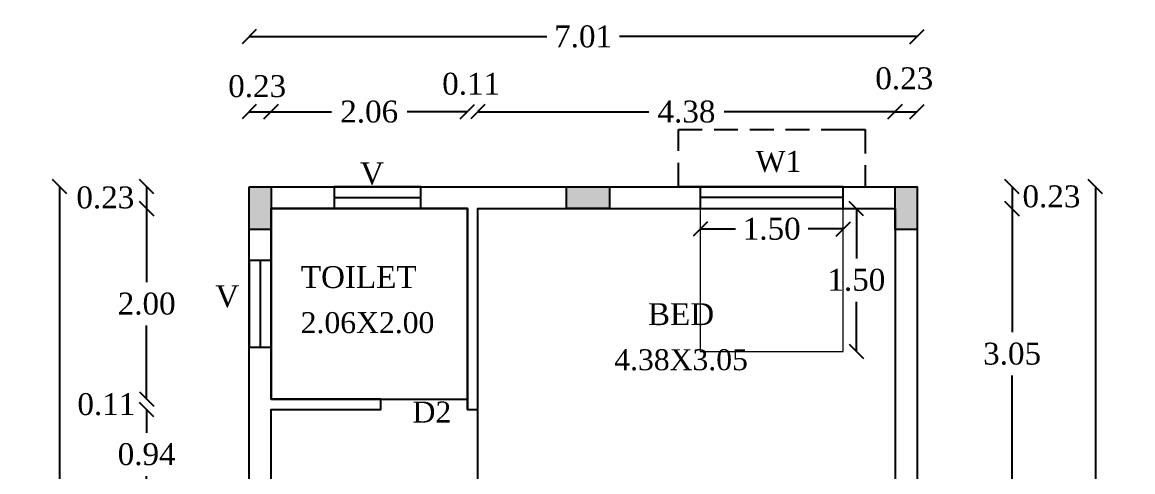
# Model space of a CAD drawing. Header units: metres. Extents: x 7608 to 7792, y -2400 to -2275.
# Drawn here: x 7691.84 to 7703.49, y -2303.55 to -2298.83 of the extents above; entities that cross this region are included whole.
import ezdxf

# ---------------------------------------------------------------- set-up
doc = ezdxf.new("R2010")
doc.units = ezdxf.units.M
doc.header["$MEASUREMENT"] = 0
doc.linetypes.add('HIDDEN', pattern=[0.375, 0.25, -0.125])
for name, color, linetype in [('BLK_1_FLR_3_REGULAR_ROOM_9', 117, 'Continuous'), ('BLK_1_FLR_3_UNITFA_1', 7, 'Continuous'), ('BLK_1_FLR_3_WC_BATH', 223, 'Continuous'), ('BLK_1_FLR_4_BLT_UP_AREA', 7, 'Continuous'), ('BLK_1_FLR_4_CARPET_AREA', 10, 'Continuous'), ('BLK_1_FLR_4_ROOF_AREA', 7, 'Continuous')]:
    doc.layers.add(name, color=color, linetype=linetype)
doc.layers.add('BLK_1_FLR_3_ROOM_1_LIGHT_VENTILATION_1', color=232, linetype='Continuous', lineweight=0)
doc.styles.add('Isa-', font='times.ttf')
doc.styles.add('STYLE2', font='times.ttf')
doc.dimstyles.new('ISO-25', dxfattribs={"dimscale": 0, "dimtxt": 0.23, "dimasz": 0.15, "dimexe": 1.25, "dimexo": 0.625, "dimgap": 0.11, "dimtad": 0, "dimtih": 1, "dimtoh": 1, "dimzin": 1, "dimdsep": 46, "dimtxsty": 'STYLE2', "dimblk": 'OBLIQUE', "dimcen": 0, "dimse1": 1, "dimse2": 1, "dimclrd": 1, "dimclrt": 3, "dimadec": 0, "dimazin": 2, "dimtfac": 1, "dimtix": 1, "dimtofl": 0, "dimtmove": 0, "dimatfit": 3, "dimfxl": 0, "dimtolj": 1, "dimarcsym": 0})

# ---------------------------------------------------------------- blocks, each defined once
blk = doc.blocks.new('_Oblique')
at = {"color": 0, "linetype": 'ByBlock', "lineweight": -2}
blk.add_line((-0.5, -0.5), (0.5, 0.5), dxfattribs=at)
blk = doc.blocks.new('*D204')
at = {"color": 1, "lineweight": -2}
blk.add_line((7693.144, -2300.561), (7693.144, -2300.791), dxfattribs=at)
at = {"layer": 'Defpoints', "color": 0}
for p in [(7695.293, -2300.561), (7693.144, -2300.791), (7695.293, -2300.791)]:
    blk.add_point(p, dxfattribs=at)
at = {"color": 1, "lineweight": -2, "xscale": 0.15, "yscale": 0.15, "zscale": 0.15}
for p, rotation in [((7693.144, -2300.561), 90), ((7693.144, -2300.791), 270)]:
    blk.add_blockref('_Oblique', p, dxfattribs=dict(at, rotation=rotation))
at = {"color": 3, "insert": (7692.71, -2300.676), "char_height": 0.23, "attachment_point": 5, "style": 'STYLE2'}
blk.add_mtext('\\A1;0.23', dxfattribs=at)
blk = doc.blocks.new('*D205')
at = {"color": 1, "lineweight": -2}
for p, q in [((7693.144, -2300.791), (7693.144, -2301.564)), ((7693.144, -2302.791), (7693.144, -2302.019))]:
    blk.add_line(p, q, dxfattribs=at)
at = {"layer": 'Defpoints', "color": 0}
for p in [(7695.293, -2300.791), (7693.144, -2302.791), (7695.575, -2302.791)]:
    blk.add_point(p, dxfattribs=at)
at = {"color": 1, "lineweight": -2, "xscale": 0.15, "yscale": 0.15, "zscale": 0.15}
for p, rotation in [((7693.144, -2300.791), 90), ((7693.144, -2302.791), 270)]:
    blk.add_blockref('_Oblique', p, dxfattribs=dict(at, rotation=rotation))
at = {"color": 3, "insert": (7693.144, -2301.791), "char_height": 0.23, "attachment_point": 5, "style": 'STYLE2'}
blk.add_mtext('\\A1;2.00', dxfattribs=at)
blk = doc.blocks.new('*D227')
at = {"color": 1, "lineweight": -2}
for p, q in [((7692.23, -2300.561), (7692.23, -2315.804)), ((7692.23, -2331.501), (7692.23, -2316.259))]:
    blk.add_line(p, q, dxfattribs=at)
at = {"layer": 'Defpoints', "color": 0}
for p in [(7692.23, -2300.561), (7696.968, -2300.561), (7696.968, -2331.501)]:
    blk.add_point(p, dxfattribs=at)
at = {"color": 1, "lineweight": -2, "xscale": 0.15, "yscale": 0.15, "zscale": 0.15}
for p, rotation in [((7692.23, -2300.561), 90), ((7692.23, -2331.501), 270)]:
    blk.add_blockref('_Oblique', p, dxfattribs=dict(at, rotation=rotation))
at = {"color": 3, "insert": (7692.23, -2316.031), "char_height": 0.23, "attachment_point": 5, "style": 'STYLE2'}
blk.add_mtext('\\A1;30.94', dxfattribs=at)
blk = doc.blocks.new('*D228')
at = {"color": 1, "lineweight": -2}
blk.add_line((7694.22, -2299.775), (7694.45, -2299.775), dxfattribs=at)
at = {"layer": 'Defpoints', "color": 0}
for p in [(7694.45, -2299.775), (7694.22, -2301.278), (7694.45, -2301.278)]:
    blk.add_point(p, dxfattribs=at)
at = {"color": 1, "lineweight": -2, "xscale": 0.15, "yscale": 0.15, "zscale": 0.15, "rotation": 180}
blk.add_blockref('_Oblique', (7694.22, -2299.775), dxfattribs=at)
at = {"color": 1, "lineweight": -2, "xscale": 0.15, "yscale": 0.15, "zscale": 0.15}
blk.add_blockref('_Oblique', (7694.45, -2299.775), dxfattribs=at)
at = {"color": 3, "insert": (7694.304, -2299.508), "char_height": 0.23, "attachment_point": 5, "style": 'STYLE2'}
blk.add_mtext('\\A1;0.23', dxfattribs=at)
blk = doc.blocks.new('*D229')
at = {"color": 1, "lineweight": -2}
for p, q in [((7694.45, -2299.775), (7695.083, -2299.775)), ((7696.51, -2299.775), (7695.877, -2299.775))]:
    blk.add_line(p, q, dxfattribs=at)
at = {"layer": 'Defpoints', "color": 0}
for p in [(7696.51, -2299.775), (7694.45, -2301.278), (7696.51, -2301.378)]:
    blk.add_point(p, dxfattribs=at)
at = {"color": 1, "lineweight": -2, "xscale": 0.15, "yscale": 0.15, "zscale": 0.15, "rotation": 180}
blk.add_blockref('_Oblique', (7694.45, -2299.775), dxfattribs=at)
at = {"color": 1, "lineweight": -2, "xscale": 0.15, "yscale": 0.15, "zscale": 0.15}
blk.add_blockref('_Oblique', (7696.51, -2299.775), dxfattribs=at)
at = {"color": 3, "insert": (7695.48, -2299.775), "char_height": 0.23, "attachment_point": 5, "style": 'STYLE2'}
blk.add_mtext('\\A1;2.06', dxfattribs=at)
blk = doc.blocks.new('*D230')
at = {"color": 1, "lineweight": -2}
for p, q in [((7696.51, -2299.775), (7696.36, -2299.775)), ((7696.62, -2299.775), (7696.77, -2299.775))]:
    blk.add_line(p, q, dxfattribs=at)
at = {"layer": 'Defpoints', "color": 0}
for p in [(7696.62, -2299.775), (7696.51, -2301.378), (7696.62, -2301.353)]:
    blk.add_point(p, dxfattribs=at)
at = {"color": 1, "lineweight": -2, "xscale": 0.15, "yscale": 0.15, "zscale": 0.15}
blk.add_blockref('_Oblique', (7696.51, -2299.775), dxfattribs=at)
at = {"color": 1, "lineweight": -2, "xscale": 0.15, "yscale": 0.15, "zscale": 0.15, "rotation": 180}
blk.add_blockref('_Oblique', (7696.62, -2299.775), dxfattribs=at)
at = {"color": 3, "insert": (7696.55, -2299.483), "char_height": 0.23, "attachment_point": 5, "style": 'STYLE2'}
blk.add_mtext('\\A1;0.11', dxfattribs=at)
blk = doc.blocks.new('*D231')
at = {"color": 1, "lineweight": -2}
for p, q in [((7696.62, -2299.775), (7698.416, -2299.775)), ((7701, -2299.775), (7699.205, -2299.775))]:
    blk.add_line(p, q, dxfattribs=at)
at = {"layer": 'Defpoints', "color": 0}
for p in [(7701, -2299.775), (7696.62, -2301.52), (7701, -2301.803)]:
    blk.add_point(p, dxfattribs=at)
at = {"color": 1, "lineweight": -2, "xscale": 0.15, "yscale": 0.15, "zscale": 0.15, "rotation": 180}
blk.add_blockref('_Oblique', (7696.62, -2299.775), dxfattribs=at)
at = {"color": 1, "lineweight": -2, "xscale": 0.15, "yscale": 0.15, "zscale": 0.15}
blk.add_blockref('_Oblique', (7701, -2299.775), dxfattribs=at)
at = {"color": 3, "insert": (7698.81, -2299.775), "char_height": 0.23, "attachment_point": 5, "style": 'STYLE2'}
blk.add_mtext('\\A1;4.38', dxfattribs=at)
blk = doc.blocks.new('*D232')
at = {"color": 1, "lineweight": -2}
blk.add_line((7701, -2299.775), (7701.23, -2299.775), dxfattribs=at)
at = {"layer": 'Defpoints', "color": 0}
for p in [(7701.23, -2299.775), (7701.23, -2301.744), (7701, -2301.803)]:
    blk.add_point(p, dxfattribs=at)
at = {"color": 1, "lineweight": -2, "xscale": 0.15, "yscale": 0.15, "zscale": 0.15, "rotation": 180}
blk.add_blockref('_Oblique', (7701, -2299.775), dxfattribs=at)
at = {"color": 1, "lineweight": -2, "xscale": 0.15, "yscale": 0.15, "zscale": 0.15}
blk.add_blockref('_Oblique', (7701.23, -2299.775), dxfattribs=at)
at = {"color": 3, "insert": (7701.096, -2299.426), "char_height": 0.23, "attachment_point": 5, "style": 'STYLE2'}
blk.add_mtext('\\A1;0.23', dxfattribs=at)
blk = doc.blocks.new('*D233')
at = {"color": 1, "lineweight": -2}
for p, q in [((7694.22, -2298.986), (7697.345, -2298.986)), ((7701.23, -2298.986), (7698.106, -2298.986))]:
    blk.add_line(p, q, dxfattribs=at)
at = {"layer": 'Defpoints', "color": 0}
for p in [(7701.23, -2298.986), (7694.22, -2301.508), (7701.23, -2301.508)]:
    blk.add_point(p, dxfattribs=at)
at = {"color": 1, "lineweight": -2, "xscale": 0.15, "yscale": 0.15, "zscale": 0.15, "rotation": 180}
blk.add_blockref('_Oblique', (7694.22, -2298.986), dxfattribs=at)
at = {"color": 1, "lineweight": -2, "xscale": 0.15, "yscale": 0.15, "zscale": 0.15}
blk.add_blockref('_Oblique', (7701.23, -2298.986), dxfattribs=at)
at = {"color": 3, "insert": (7697.725, -2298.986), "char_height": 0.23, "attachment_point": 5, "style": 'STYLE2'}
blk.add_mtext('\\A1;7.01', dxfattribs=at)
blk = doc.blocks.new('*D234')
at = {"color": 1, "lineweight": -2}
blk.add_line((7702.228, -2300.561), (7702.228, -2300.791), dxfattribs=at)
at = {"layer": 'Defpoints', "color": 0}
for p in [(7700.455, -2300.561), (7700.455, -2300.791), (7702.228, -2300.791)]:
    blk.add_point(p, dxfattribs=at)
at = {"color": 1, "lineweight": -2, "xscale": 0.15, "yscale": 0.15, "zscale": 0.15}
for p, rotation in [((7702.228, -2300.561), 90), ((7702.228, -2300.791), 270)]:
    blk.add_blockref('_Oblique', p, dxfattribs=dict(at, rotation=rotation))
at = {"color": 3, "insert": (7702.641, -2300.665), "char_height": 0.23, "attachment_point": 5, "style": 'STYLE2'}
blk.add_mtext('\\A1;0.23', dxfattribs=at)
blk = doc.blocks.new('*D235')
at = {"color": 1, "lineweight": -2}
for p, q in [((7702.228, -2300.791), (7702.228, -2302.089)), ((7702.228, -2303.841), (7702.228, -2302.544))]:
    blk.add_line(p, q, dxfattribs=at)
at = {"layer": 'Defpoints', "color": 0}
for p in [(7700.455, -2300.791), (7700.412, -2303.841), (7702.228, -2303.841)]:
    blk.add_point(p, dxfattribs=at)
at = {"color": 1, "lineweight": -2, "xscale": 0.15, "yscale": 0.15, "zscale": 0.15}
for p, rotation in [((7702.228, -2300.791), 90), ((7702.228, -2303.841), 270)]:
    blk.add_blockref('_Oblique', p, dxfattribs=dict(at, rotation=rotation))
at = {"color": 3, "insert": (7702.228, -2302.316), "char_height": 0.23, "attachment_point": 5, "style": 'STYLE2'}
blk.add_mtext('\\A1;3.05', dxfattribs=at)
blk = doc.blocks.new('*D246')
at = {"color": 1, "lineweight": -2}
for p, q in [((7703.103, -2300.561), (7703.103, -2315.804)), ((7703.103, -2331.501), (7703.103, -2316.259))]:
    blk.add_line(p, q, dxfattribs=at)
at = {"layer": 'Defpoints', "color": 0}
for p in [(7700.505, -2300.561), (7703.103, -2300.561), (7700.505, -2331.501)]:
    blk.add_point(p, dxfattribs=at)
at = {"color": 1, "lineweight": -2, "xscale": 0.15, "yscale": 0.15, "zscale": 0.15}
for p, rotation in [((7703.103, -2300.561), 90), ((7703.103, -2331.501), 270)]:
    blk.add_blockref('_Oblique', p, dxfattribs=dict(at, rotation=rotation))
at = {"color": 3, "insert": (7703.103, -2316.031), "char_height": 0.23, "attachment_point": 5, "style": 'STYLE2'}
blk.add_mtext('\\A1;30.94', dxfattribs=at)
blk = doc.blocks.new('*D256')
at = {"color": 1, "lineweight": -2}
for p, q in [((7693.144, -2302.791), (7693.144, -2302.641)), ((7693.144, -2302.901), (7693.144, -2303.051))]:
    blk.add_line(p, q, dxfattribs=at)
at = {"layer": 'Defpoints', "color": 0}
for p in [(7695.025, -2302.791), (7693.144, -2302.901), (7695.025, -2302.901)]:
    blk.add_point(p, dxfattribs=at)
at = {"color": 1, "lineweight": -2, "xscale": 0.15, "yscale": 0.15, "zscale": 0.15}
for p, rotation in [((7693.144, -2302.791), 270), ((7693.144, -2302.901), 90)]:
    blk.add_blockref('_Oblique', p, dxfattribs=dict(at, rotation=rotation))
at = {"color": 3, "insert": (7692.721, -2302.846), "char_height": 0.23, "attachment_point": 5, "style": 'STYLE2'}
blk.add_mtext('\\A1;0.11', dxfattribs=at)
blk = doc.blocks.new('*D257')
at = {"color": 1, "lineweight": -2}
for p, q in [((7693.144, -2302.901), (7693.144, -2303.144)), ((7693.144, -2303.841), (7693.144, -2303.599))]:
    blk.add_line(p, q, dxfattribs=at)
at = {"layer": 'Defpoints', "color": 0}
for p in [(7695.025, -2302.901), (7693.144, -2303.841), (7694.894, -2303.841)]:
    blk.add_point(p, dxfattribs=at)
at = {"color": 1, "lineweight": -2, "xscale": 0.15, "yscale": 0.15, "zscale": 0.15}
for p, rotation in [((7693.144, -2302.901), 90), ((7693.144, -2303.841), 270)]:
    blk.add_blockref('_Oblique', p, dxfattribs=dict(at, rotation=rotation))
at = {"color": 3, "insert": (7693.144, -2303.371), "char_height": 0.23, "attachment_point": 5, "style": 'STYLE2'}
blk.add_mtext('\\A1;0.94', dxfattribs=at)
blk = doc.blocks.new('*D456')
at = {"layer": 'BLK_1_FLR_3_ROOM_1_LIGHT_VENTILATION_1', "color": 232, "lineweight": -2}
for p, q in [((7698.955, -2301.005), (7699.324, -2301.005)), ((7700.455, -2301.005), (7700.087, -2301.005))]:
    blk.add_line(p, q, dxfattribs=at)
at = {"layer": 'Defpoints', "color": 0}
for p in [(7698.955, -2300.791), (7700.455, -2300.791), (7698.955, -2301.005)]:
    blk.add_point(p, dxfattribs=at)
at = {"layer": 'BLK_1_FLR_3_ROOM_1_LIGHT_VENTILATION_1', "color": 232, "lineweight": -2, "xscale": 0.15, "yscale": 0.15, "zscale": 0.15, "rotation": 180}
blk.add_blockref('_Oblique', (7698.955, -2301.005), dxfattribs=at)
at = {"layer": 'BLK_1_FLR_3_ROOM_1_LIGHT_VENTILATION_1', "color": 232, "lineweight": -2, "xscale": 0.15, "yscale": 0.15, "zscale": 0.15}
blk.add_blockref('_Oblique', (7700.455, -2301.005), dxfattribs=at)
at = {"layer": 'BLK_1_FLR_3_ROOM_1_LIGHT_VENTILATION_1', "color": 232, "insert": (7699.705, -2301.005), "char_height": 0.23, "attachment_point": 5, "style": 'STYLE2'}
blk.add_mtext('\\A1;1.50', dxfattribs=at)
blk = doc.blocks.new('*D457')
at = {"layer": 'BLK_1_FLR_3_ROOM_1_LIGHT_VENTILATION_1', "color": 232, "lineweight": -2}
for p, q in [((7700.593, -2300.791), (7700.593, -2301.314)), ((7700.593, -2302.291), (7700.593, -2301.769))]:
    blk.add_line(p, q, dxfattribs=at)
at = {"layer": 'Defpoints', "color": 0}
for p in [(7700.455, -2300.791), (7700.455, -2302.291), (7700.593, -2302.291)]:
    blk.add_point(p, dxfattribs=at)
at = {"layer": 'BLK_1_FLR_3_ROOM_1_LIGHT_VENTILATION_1', "color": 232, "lineweight": -2, "xscale": 0.15, "yscale": 0.15, "zscale": 0.15}
for p, rotation in [((7700.593, -2300.791), 90), ((7700.593, -2302.291), 270)]:
    blk.add_blockref('_Oblique', p, dxfattribs=dict(at, rotation=rotation))
at = {"layer": 'BLK_1_FLR_3_ROOM_1_LIGHT_VENTILATION_1', "color": 232, "insert": (7700.593, -2301.541), "char_height": 0.23, "attachment_point": 5, "style": 'STYLE2'}
blk.add_mtext('\\A1;1.50', dxfattribs=at)

msp = doc.modelspace()

# ---------------------------------------------------------------- hatches: boundary and pattern name
h = msp.add_hatch(color=5)
h.dxf.hatch_style = 1
h.paths.add_polyline_path([(7694.22044, -2301.01125), (7694.45044, -2301.01125), (7694.45044, -2300.56125), (7694.22044, -2300.56125)])
h = msp.add_hatch(color=5)
h.dxf.hatch_style = 1
h.paths.add_polyline_path([(7697.55044, -2300.56125), (7697.55044, -2300.79125), (7698.00044, -2300.79125), (7698.00044, -2300.56125)])
h = msp.add_hatch(color=5)
h.dxf.hatch_style = 1
h.paths.add_polyline_path([(7701.00044, -2301.01125), (7701.23044, -2301.01125), (7701.23044, -2300.56125), (7701.00044, -2300.56125)])

# ---------------------------------------------------------------- linework, layer by layer
at = {"color": 2}
for p, q in [((7695.11285, -2300.67625), (7696.02285, -2300.67625)), ((7700.45534, -2300.67625), (7698.95534, -2300.67625)), ((7694.33544, -2301.33625), (7694.33544, -2302.24625))]:
    msp.add_line(p, q, dxfattribs=at)
for p, q in [((7694.45044, -2300.79125), (7696.51044, -2300.79125)), ((7694.45044, -2302.79125), (7694.45044, -2300.79125)), ((7696.51044, -2302.90125), (7696.51044, -2300.79125)), ((7696.62044, -2300.79125), (7697.89044, -2300.79125)), ((7696.62044, -2302.90125), (7696.62044, -2300.79125)), ((7698.00044, -2300.79125), (7701.00044, -2300.79125)), ((7701.00044, -2300.79125), (7701.00044, -2310.40125)), ((7694.45044, -2302.79125), (7695.60044, -2302.79125)), ((7695.60044, -2302.90125), (7695.60044, -2302.79125)), ((7694.45044, -2302.90125), (7695.60044, -2302.90125)), ((7694.45044, -2303.84125), (7694.45044, -2302.90125)), ((7696.51044, -2302.90125), (7696.62044, -2302.90125))]:
    msp.add_line(p, q)
at = {"color": 2, "linetype": 'HIDDEN'}
msp.add_lwpolyline([(7698.95534, -2300.56125), (7698.72534, -2300.56125), (7698.72534, -2299.96125), (7700.45534, -2299.96125), (7700.68534, -2299.96125), (7700.68534, -2300.56125)], dxfattribs=at)
msp.add_lwpolyline([(7694.22044, -2300.56125), (7701.23044, -2300.56125), (7701.23044, -2331.50125), (7694.22044, -2331.50125)], close=True)
at = {"color": 5}
for points in [[(7694.22044, -2300.56125), (7694.45044, -2300.56125), (7694.45044, -2301.01125), (7694.22044, -2301.01125)], [(7698.00044, -2300.56125), (7698.00044, -2300.79125), (7697.55044, -2300.79125), (7697.55044, -2300.56125)], [(7701.00044, -2300.56125), (7701.23044, -2300.56125), (7701.23044, -2301.01125), (7701.00044, -2301.01125)]]:
    msp.add_lwpolyline(points, close=True, dxfattribs=at)
at = {"color": 2}
for points in [[(7696.02285, -2300.79125), (7696.02285, -2300.56125), (7695.11285, -2300.56125), (7695.11285, -2300.79125)], [(7698.95534, -2300.56125), (7698.95534, -2300.79125), (7700.45534, -2300.79125), (7700.45534, -2300.56125)], [(7694.22044, -2302.24625), (7694.45044, -2302.24625), (7694.45044, -2301.33625), (7694.22044, -2301.33625)]]:
    msp.add_lwpolyline(points, close=True, dxfattribs=at)
at = {"layer": 'BLK_1_FLR_3_REGULAR_ROOM_9', "color": 1}
msp.add_lwpolyline([(7696.62044, -2300.79125), (7701.00044, -2300.79125), (7701.00044, -2303.84125), (7696.62044, -2303.84125)], close=True, dxfattribs=at)
at = {"layer": 'BLK_1_FLR_3_ROOM_1_LIGHT_VENTILATION_1', "color": 232}
msp.add_lwpolyline([(7698.95534, -2302.29125), (7700.45534, -2302.29125), (7700.45534, -2300.79125), (7698.95534, -2300.79125)], close=True, dxfattribs=at)
at = {"layer": 'BLK_1_FLR_3_UNITFA_1', "color": 234}
msp.add_lwpolyline([(7694.22044, -2300.56125), (7701.23044, -2300.56125), (7701.23044, -2310.51126), (7698.56044, -2310.51126), (7698.56044, -2310.39625), (7698.56044, -2310.51126), (7698.56044, -2310.39625), (7697.73044, -2310.39625), (7697.61544, -2310.39625), (7697.61544, -2306.02125), (7697.61544, -2305.90625), (7694.22044, -2305.90625)], close=True, dxfattribs=at)
at = {"layer": 'BLK_1_FLR_3_WC_BATH', "color": 3}
msp.add_lwpolyline([(7694.45044, -2302.79125), (7696.51044, -2302.79125), (7696.51044, -2300.79125), (7694.45044, -2300.79125)], close=True, dxfattribs=at)
at = {"layer": 'BLK_1_FLR_4_BLT_UP_AREA', "color": 3}
msp.add_lwpolyline([(7694.22044, -2300.56125), (7701.23044, -2300.56125), (7701.23044, -2331.50125), (7694.22044, -2331.50125)], close=True, dxfattribs=at)
at = {"layer": 'BLK_1_FLR_4_CARPET_AREA', "color": 25}
msp.add_lwpolyline([(7694.45044, -2303.95125), (7700.00044, -2303.95125), (7700.00044, -2303.84125), (7694.45044, -2303.84125), (7694.45044, -2302.90125), (7695.60044, -2302.90125), (7695.60044, -2302.79125), (7694.45044, -2302.79125), (7694.45044, -2300.79125), (7696.51044, -2300.79125), (7696.51044, -2302.90125), (7696.62044, -2302.90125), (7696.62044, -2300.79125), (7701.00044, -2300.79125), (7701.00044, -2310.28126), (7697.73044, -2310.28125), (7697.61544, -2310.28125), (7697.61541, -2306.01624), (7697.61541, -2305.90124), (7694.45044, -2305.90124), (7694.45044, -2303.84125)], dxfattribs=at)
at = {"layer": 'BLK_1_FLR_4_ROOF_AREA', "color": 54}
msp.add_lwpolyline([(7694.22044, -2300.56125), (7701.23044, -2300.56125), (7701.23044, -2331.50125), (7694.22044, -2331.50125)], close=True, dxfattribs=at)

# ---------------------------------------------------------------- texts
at = {"color": 2, "style": 'Isa-'}
for s, height, p in [('W1', 0.22, (7699.53608, -2300.40562)), ('V', 0.23, (7695.38381, -2300.5368)), ('V', 0.23, (7693.86466, -2301.8262)), ('D2', 0.22, (7695.93492, -2303.03711))]:
    msp.add_text(s, height=height, dxfattribs=at).set_placement(p)
at = {"color": 6, "style": 'Isa-'}
for s, p in [('TOILET', (7694.76225, -2301.62496)), ('BED', (7698.40573, -2302.01439))]:
    msp.add_text(s, height=0.23, dxfattribs=at).set_placement(p)
at = {"color": 3, "style": 'Isa-'}
for s, p in [('2.06X2.00', (7694.76086, -2302.09817)), ('4.38X3.05', (7698.0517, -2302.4876))]:
    msp.add_text(s, height=0.22, dxfattribs=at).set_placement(p)

# ---------------------------------------------------------------- dimensions: what is measured, and where the dimension line sits
at = {"color": 7}
for base, p1, p2, override, picture, middle in [((7701.23044, -2298.98582), (7694.22044, -2301.50806), (7701.23044, -2301.50806), {"dimscale": 1}, '*D233', (7697.72544, -2298.98582)), ((7696.51044, -2299.77497), (7694.45044, -2301.27806), (7696.51044, -2301.37753), {"dimscale": 1, "dimtmove": 1}, '*D229', (7695.48044, -2299.77497)), ((7701.00044, -2299.77497), (7696.62044, -2301.52043), (7701.00044, -2301.80344), {"dimscale": 1, "dimtmove": 1}, '*D231', (7698.81044, -2299.77497))]:
    dim = msp.add_linear_dim(base=base, p1=p1, p2=p2, dimstyle='ISO-25', override=override, dxfattribs=at)
    dim.commit()
    dim.dimension.update_dxf_attribs({"geometry": picture, "text_midpoint": middle})
for base, p1, p2, override, picture, middle in [((7701.23044, -2299.77497), (7701.00044, -2301.80344), (7701.23044, -2301.74384), {"dimscale": 1, "dimtmove": 1}, '*D232', (7701.0958, -2299.42613)), ((7694.45044, -2299.77497), (7694.22044, -2301.27806), (7694.45044, -2301.27806), {"dimscale": 1, "dimtmove": 2}, '*D228', (7694.30366, -2299.50783)), ((7696.62044, -2299.77497), (7696.51044, -2301.37753), (7696.62044, -2301.35268), {"dimscale": 1, "dimtmove": 1}, '*D230', (7696.54996, -2299.4828))]:
    dim = msp.add_linear_dim(base=base, p1=p1, p2=p2, dimstyle='ISO-25', override=override, dxfattribs=at)
    dim.commit()
    dim.dimension.update_dxf_attribs({"geometry": picture, "text_midpoint": middle, "dimtype": 160})
for base, p1, p2, override, picture, middle in [((7692.22964, -2300.56125), (7696.9679, -2331.50125), (7696.9679, -2300.56125), {"dimscale": 1}, '*D227', (7692.22964, -2316.03125)), ((7703.10272, -2300.56125), (7700.50486, -2331.50125), (7700.50486, -2300.56125), {"dimscale": 1}, '*D246', (7703.10272, -2316.03125)), ((7693.14394, -2302.79125), (7695.29254, -2300.79125), (7695.57471, -2302.79125), {"dimscale": 1, "dimtmove": 1}, '*D205', (7693.14394, -2301.79125)), ((7702.22773, -2303.84125), (7700.45534, -2300.79125), (7700.41196, -2303.84125), {"dimscale": 1, "dimtmove": 1}, '*D235', (7702.22773, -2302.31625)), ((7693.14394, -2303.84125), (7695.02544, -2302.90125), (7694.89368, -2303.84125), {"dimscale": 1, "dimtmove": 1}, '*D257', (7693.14394, -2303.37125))]:
    dim = msp.add_linear_dim(base=base, p1=p1, p2=p2, angle=90, dimstyle='ISO-25', override=override, dxfattribs=at)
    dim.commit()
    dim.dimension.update_dxf_attribs({"geometry": picture, "text_midpoint": middle})
for base, p1, p2, picture, middle in [((7693.14394, -2300.79125), (7695.29254, -2300.56125), (7695.29254, -2300.79125), '*D204', (7692.70978, -2300.67625)), ((7702.22773, -2300.79125), (7700.45534, -2300.56125), (7700.45534, -2300.79125), '*D234', (7702.64093, -2300.66511)), ((7693.14394, -2302.90125), (7695.02544, -2302.79125), (7695.02544, -2302.90125), '*D256', (7692.72076, -2302.84625))]:
    dim = msp.add_linear_dim(base=base, p1=p1, p2=p2, angle=90, dimstyle='ISO-25', override={"dimscale": 1, "dimtmove": 2}, dxfattribs=at)
    dim.commit()
    dim.dimension.update_dxf_attribs({"geometry": picture, "text_midpoint": middle, "dimtype": 160})
at = {"layer": 'BLK_1_FLR_3_ROOM_1_LIGHT_VENTILATION_1', "color": 232}
dim = msp.add_linear_dim(base=(7700.59258, -2302.29125), p1=(7700.45534, -2300.79125), p2=(7700.45534, -2302.29125), angle=90, dimstyle='ISO-25', override={"dimscale": 1, "dimclrd": 232, "dimclrt": 232}, dxfattribs=at)
dim.commit()
dim.dimension.update_dxf_attribs({"geometry": '*D457', "text_midpoint": (7700.59258, -2301.54125)})
dim = msp.add_linear_dim(base=(7698.95534, -2301.00523), p1=(7700.45534, -2300.79125), p2=(7698.95534, -2300.79125), dimstyle='ISO-25', override={"dimscale": 1, "dimclrd": 232, "dimclrt": 232}, dxfattribs=at)
dim.commit()
dim.dimension.update_dxf_attribs({"geometry": '*D456', "text_midpoint": (7699.70534, -2301.00523)})

doc.saveas('drawing.dxf')
